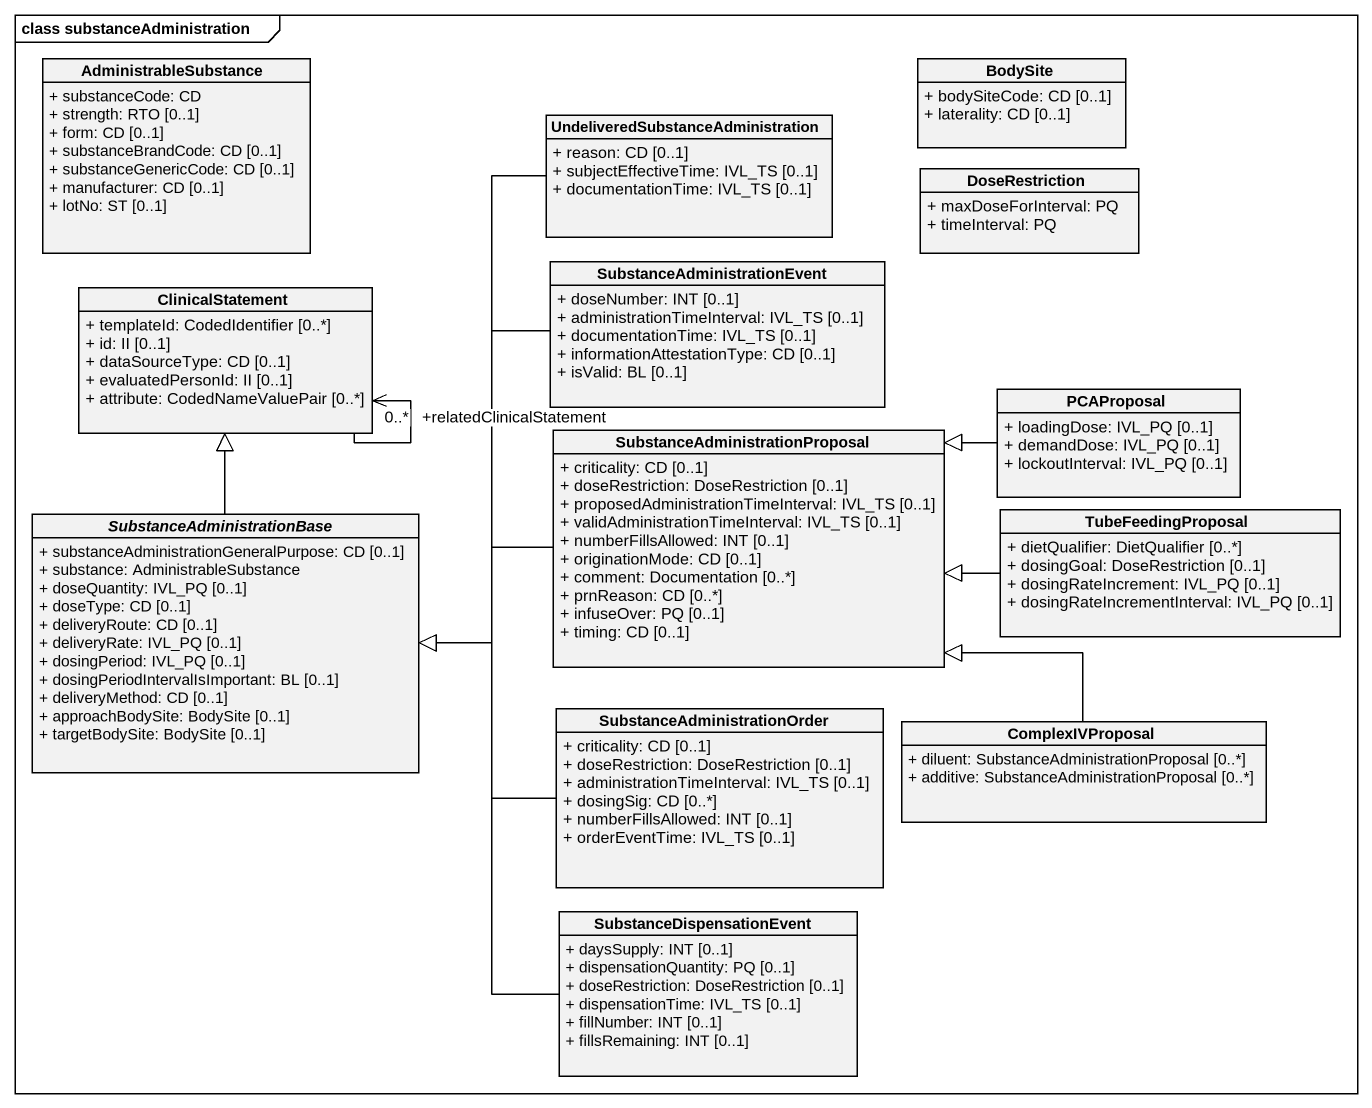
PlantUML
@startuml
mainframe class substanceAdministration
hide circle
hide empty members
skinparam classAttributeIconSize 0
class AdministrableSubstance {
  + substanceCode: CD
  + strength: RTO [0..1]
  + form: CD [0..1]
  + substanceBrandCode: CD [0..1]
  + substanceGenericCode: CD [0..1]
  + manufacturer: CD [0..1]
  + lotNo: ST [0..1]
}
class BodySite {
  + bodySiteCode: CD [0..1]
  + laterality: CD [0..1]
}
class "UndeliveredSubstanceAdministration" as UndeliveredSubstanceAdminist {
  + reason: CD [0..1]
  + subjectEffectiveTime: IVL_TS [0..1]
  + documentationTime: IVL_TS [0..1]
}
class DoseRestriction {
  + maxDoseForInterval: PQ
  + timeInterval: PQ
}
class SubstanceAdministrationEvent {
  + doseNumber: INT [0..1]
  + administrationTimeInterval: IVL_TS [0..1]
  + documentationTime: IVL_TS [0..1]
  + informationAttestationType: CD [0..1]
  + isValid: BL [0..1]
}
class ClinicalStatement {
  + templateId: CodedIdentifier [0..*]
  + id: II [0..1]
  + dataSourceType: CD [0..1]
  + evaluatedPersonId: II [0..1]
  + attribute: CodedNameValuePair [0..*]
}
class PCAProposal {
  + loadingDose: IVL_PQ [0..1]
  + demandDose: IVL_PQ [0..1]
  + lockoutInterval: IVL_PQ [0..1]
}
class "SubstanceAdministrationProposal" as SubstanceAdministrationPropo {
  + criticality: CD [0..1]
  + doseRestriction: DoseRestriction [0..1]
  + proposedAdministrationTimeInterval: IVL_TS [0..1]
  + validAdministrationTimeInterval: IVL_TS [0..1]
  + numberFillsAllowed: INT [0..1]
  + originationMode: CD [0..1]
  + comment: Documentation [0..*]
  + prnReason: CD [0..*]
  + infuseOver: PQ [0..1]
  + timing: CD [0..1]
}
abstract class SubstanceAdministrationBase {
  + substanceAdministrationGeneralPurpose: CD [0..1]
  + substance: AdministrableSubstance
  + doseQuantity: IVL_PQ [0..1]
  + doseType: CD [0..1]
  + deliveryRoute: CD [0..1]
  + deliveryRate: IVL_PQ [0..1]
  + dosingPeriod: IVL_PQ [0..1]
  + dosingPeriodIntervalIsImportant: BL [0..1]
  + deliveryMethod: CD [0..1]
  + approachBodySite: BodySite [0..1]
  + targetBodySite: BodySite [0..1]
}
class TubeFeedingProposal {
  + dietQualifier: DietQualifier [0..*]
  + dosingGoal: DoseRestriction [0..1]
  + dosingRateIncrement: IVL_PQ [0..1]
  + dosingRateIncrementInterval: IVL_PQ [0..1]
}
class SubstanceAdministrationOrder {
  + criticality: CD [0..1]
  + doseRestriction: DoseRestriction [0..1]
  + administrationTimeInterval: IVL_TS [0..1]
  + dosingSig: CD [0..*]
  + numberFillsAllowed: INT [0..1]
  + orderEventTime: IVL_TS [0..1]
}
class ComplexIVProposal {
  + diluent: SubstanceAdministrationProposal [0..*]
  + additive: SubstanceAdministrationProposal [0..*]
}
class SubstanceDispensationEvent {
  + daysSupply: INT [0..1]
  + dispensationQuantity: PQ [0..1]
  + doseRestriction: DoseRestriction [0..1]
  + dispensationTime: IVL_TS [0..1]
  + fillNumber: INT [0..1]
  + fillsRemaining: INT [0..1]
}
UndeliveredSubstanceAdminist --|> SubstanceAdministrationBase
SubstanceAdministrationEvent --|> SubstanceAdministrationBase
ClinicalStatement --> "+relatedClinicalStatement\n0..*" ClinicalStatement
PCAProposal -left-|> SubstanceAdministrationPropo
SubstanceAdministrationPropo -left-|> SubstanceAdministrationBase
SubstanceAdministrationBase -up-|> ClinicalStatement
TubeFeedingProposal -left-|> SubstanceAdministrationPropo
SubstanceAdministrationOrder -left-|> SubstanceAdministrationBase
ComplexIVProposal -up-|> SubstanceAdministrationPropo
SubstanceDispensationEvent -up-|> SubstanceAdministrationBase
@enduml
